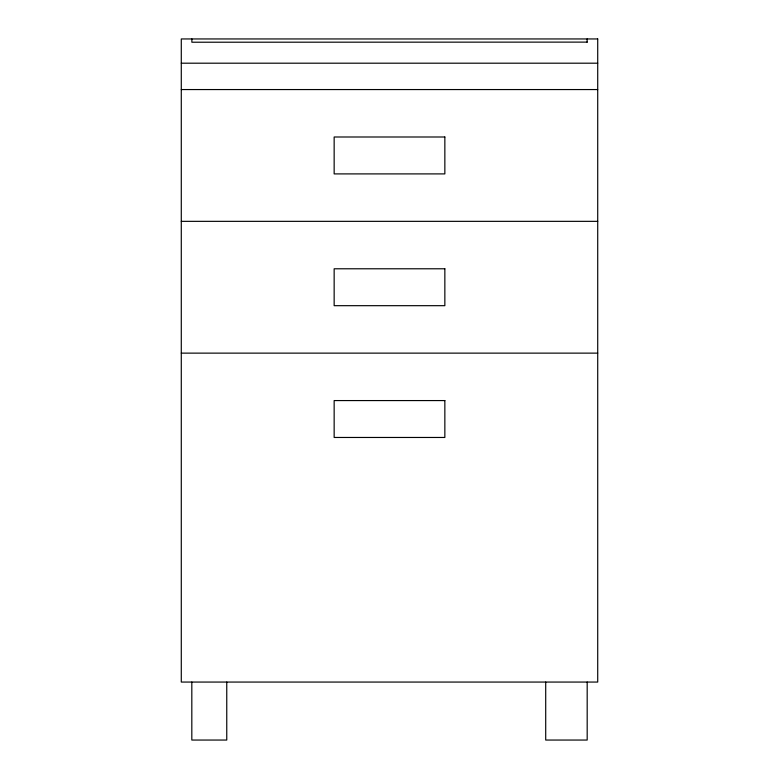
<?xml version="1.0" encoding="UTF-8"?>
<svg xmlns="http://www.w3.org/2000/svg" width="779" height="779" viewBox="0 0 779 779"><rect width="100%" height="100%" fill="white"/><g stroke="black" fill="none" stroke-linecap="round" stroke-linejoin="round"><path stroke-width="1.17" d="M587.132 42.115L191.868 42.222L191.868 38.95M181.283 63.196L597.717 63.196M181.283 89.556L597.717 89.556M181.283 221.343L597.717 221.343M181.283 353.13L597.717 353.13M587.132 38.95L587.132 42.222M587.181 682.063L587.181 740.05L545.709 740.05L545.709 682.063M226.757 682.063L226.757 740.05L191.819 740.05L191.819 682.063M597.717 38.95L181.283 38.95L181.283 682.063L597.717 682.063L597.717 38.95M444.848 136.997L334.152 136.997L334.152 173.902L444.848 173.902L444.848 136.997M444.848 268.784L334.152 268.784L334.152 305.68L444.848 305.68L444.848 268.784M444.848 400.572L334.152 400.572L334.152 437.467L444.848 437.467L444.848 400.572"/></g></svg>
